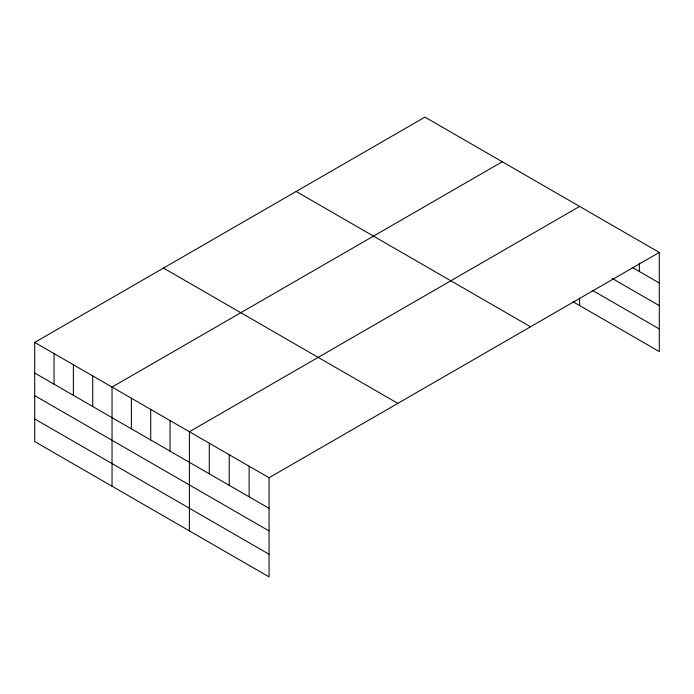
<?xml version="1.0" encoding="UTF-8"?>
<svg xmlns="http://www.w3.org/2000/svg" width="694" height="694" viewBox="0 0 694 694"><rect width="100%" height="100%" fill="white"/><g stroke="black" fill="none" stroke-linecap="round" stroke-linejoin="round"><path stroke-width="1.04" d="M659.3 252.434L424.936 117.121L34.7 342.42L34.7 441.566L269.064 576.879L269.064 477.732L659.3 252.434L659.3 351.58L573.175 301.855M502.274 161.771L112.038 387.07L112.038 486.216M579.611 206.43L189.384 431.729L189.384 530.875M632.139 267.337L659.3 283.022M612.212 278.459L659.3 305.646M592.294 290.266L659.3 328.956M296.156 191.475L530.52 326.779M163.48 268.075L397.844 403.379M34.7 342.42L269.064 477.732M34.7 373.008L269.064 508.32M34.7 395.632L269.064 530.945M34.7 418.942L269.064 554.254M639.382 263.078L639.382 271.519M579.611 298.03L579.611 305.577M249.146 466.229L249.146 496.817M229.22 454.726L229.22 485.323M209.302 443.223L209.302 473.82M170.047 420.564L170.047 451.152M150.711 409.399L150.711 439.987M131.374 398.235L131.374 428.831M92.71 375.914L92.71 406.502M73.373 364.749L73.373 395.337M54.037 353.584L54.037 384.172"/></g></svg>
